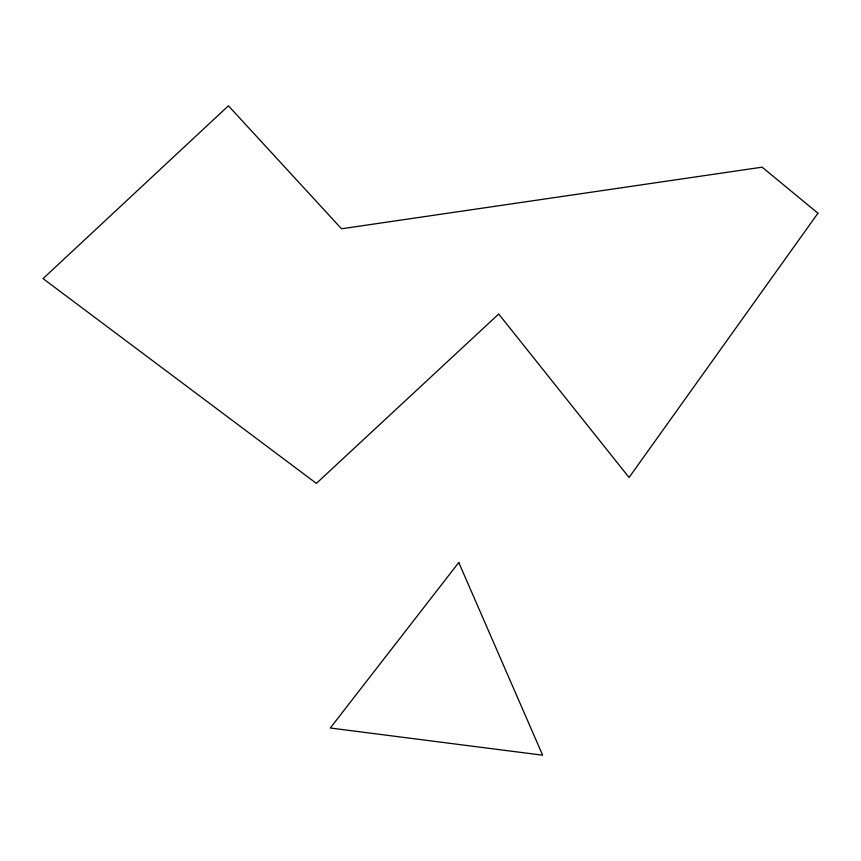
<?xml version="1.0" encoding="UTF-8"?>
<svg xmlns="http://www.w3.org/2000/svg" width="861" height="861" viewBox="0 0 861 861"><rect width="100%" height="100%" fill="white"/><g stroke="black" fill="none" stroke-linecap="round" stroke-linejoin="round"><path stroke-width="1.29" d="M817.95 213.216L629.068 477.489L498.702 314.007L316.385 483.387L43.05 278.62L228.413 105.795L341.537 228.778L762.114 167.174L817.95 213.216M458.773 562.502L330.29 728.008L542.656 755.205L458.773 562.502"/></g></svg>
